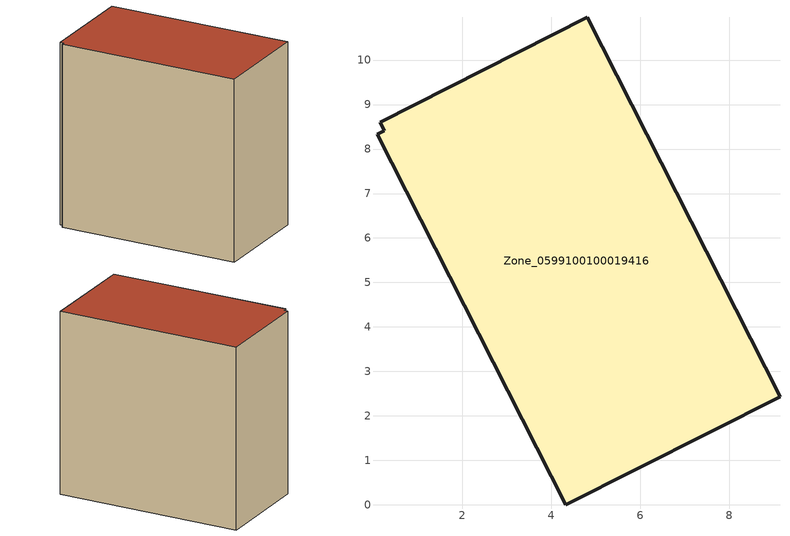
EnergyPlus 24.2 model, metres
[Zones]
Zone_0599100100019416
 floor ground (C_G): 0.15,8.6 4.82,10.97 9.14,2.44 4.33,0 0.1,8.33 0.25,8.41 z3.39
 wall outside (C_F): 9.14,2.44 4.82,10.97 0.15,8.6 0.25,8.41 0.1,8.33 4.33,0 9.14,2.44 z3.39:12.83
 roof outside (C_R): 4.82,10.97 0.15,8.6 0.25,8.41 0.1,8.33 4.33,0 9.14,2.44 z12.83
[BUILDING]
Pand.0599100100019416: North Axis=0; Terrain=City; Loads Convergence Tolerance Value=0.04; Temperature Convergence Tolerance Value=0.4; Solar Distribution=FullExterior; Maximum Number of Warmup Days=25; Minimum Number of Warmup Days=1
[Site:Location]
Rotterdam.The.Hague.AP_ZH_NLD Design_Conditions: Latitude=51.96; Longitude=4.45; Time Zone=1; Elevation=-4.5
[SITE:GROUNDTEMPERATURE:BUILDINGSURFACE]
18, 18, 18, 18, 18, 18, 18, 18, 18, 18, 18, 18
[MATERIAL] Thermal Absorptance=0.9; Solar Absorptance=0.7; Visible Absorptance=0.7
Name | Roughness | Thickness | Conductivity | Density | Specific Heat
G.TI.2015-2018 | MediumSmooth | 0.15 | 0.0428571 | 540 | 1210
F.TI.2015-2018 | Rough | 0.3 | 0.0666667 | 1920 | 840
R.TI.2015-2018 | MediumRough | 0.2 | 0.0333333 | 1500 | 1000
[CONSTRUCTION]
C_G: G.TI.2015-2018
C_F: F.TI.2015-2018
C_R: R.TI.2015-2018
[ZONE]
Zone_0599100100019416: Type=1; Multiplier=1; Ceiling Height=Autocalculate; Volume=Autocalculate; Floor Area=autocalculate; Part of Total Floor Area=Yes
[ZONEINFILTRATION:DESIGNFLOWRATE]
Infil_Zone_0599100100019416: Zone or ZoneList or Space or SpaceList=Zone_0599100100019416; Schedule=AlwaysOn; Design Flow Rate Calculation Method=Flow/Area; Flow Rate per Floor Area=0.0015; Constant Term Coefficient=1; Temperature Term Coefficient=0; Velocity Term Coefficient=0; Velocity Squared Term Coefficient=0
[HVACTEMPLATE:ZONE:IDEALLOADSAIRSYSTEM]
Zone_0599100100019416: Maximum Heating Supply Air Temperature=50; Minimum Cooling Supply Air Temperature=13; Maximum Heating Supply Air Humidity Ratio=0.0156; Minimum Cooling Supply Air Humidity Ratio=0.0077; Heating Limit=NoLimit; Cooling Limit=NoLimit; Dehumidification Control Type=ConstantSensibleHeatRatio; Cooling Sensible Heat Ratio=0.7; Dehumidification Setpoint=60; Humidification Control Type=None; Humidification Setpoint=30; Outdoor Air Method=None; Outdoor Air Flow Rate per Person=0.00944; Outdoor Air Flow Rate per Zone Floor Area=0; Outdoor Air Flow Rate per Zone=0; Demand Controlled Ventilation Type=None; Outdoor Air Economizer Type=NoEconomizer; Heat Recovery Type=None; Sensible Heat Recovery Effectiveness=0.7; Latent Heat Recovery Effectiveness=0.65
[ZONECONTROL:THERMOSTAT]
ThermostatControl_Zone_0599100100019416: Zone or ZoneList=Zone_0599100100019416; Control Type Schedule=DualSetpointControlType; Control 1=Thermostat_Zone_0599100100019416; Temperature Difference Between Cutout And Setpoint=0
[THERMOSTATSETPOINT:DUALSETPOINT]
Thermostat_Zone_0599100100019416: Heating Setpoint Temperature Schedule=HeatingSetpoint_Zone_0599100100019416; Cooling Setpoint Temperature Schedule=CoolingSetpoint_Zone_0599100100019416
[SCHEDULE:COMPACT]
HeatingSetpoint_Zone_0599100100019416: Through: 12/31, For: AllDays, Until: 24:00, 21
CoolingSetpoint_Zone_0599100100019416: Through: 12/31, For: AllDays, Until: 24:00, 24
DualSetpointControlType: Through: 12/31, For: AllDays, Until: 24:00, 4
AlwaysOn: Through: 12/31, For: AllDays, Until: 24:00, 1
